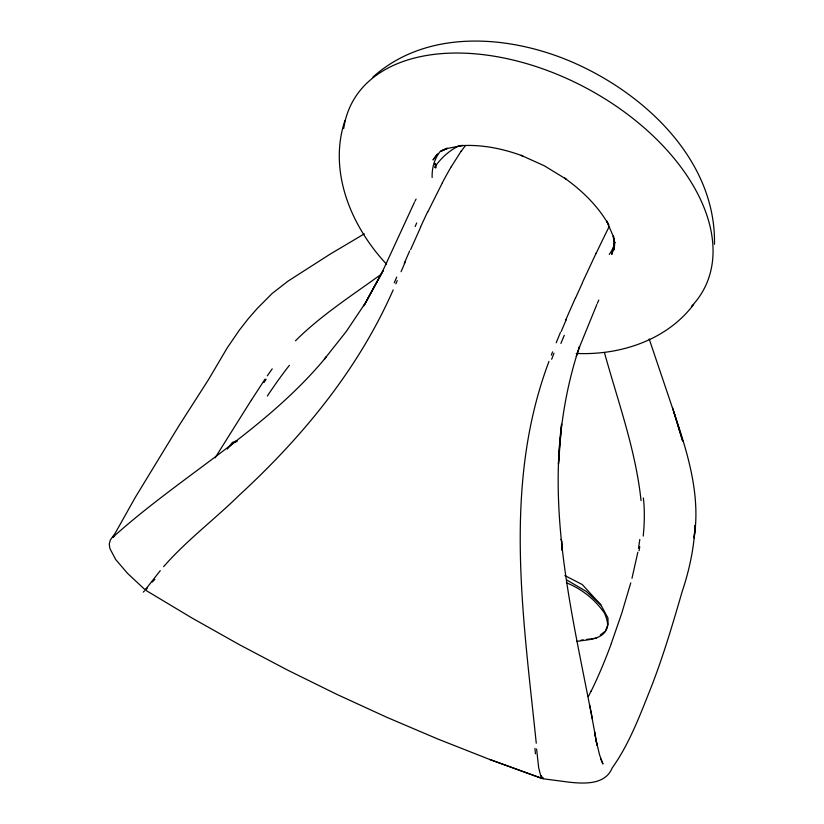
<?xml version="1.0" encoding="UTF-8"?>
<svg xmlns="http://www.w3.org/2000/svg" width="824" height="824" viewBox="0 0 824 824"><rect width="100%" height="100%" fill="white"/><g stroke="black" fill="none" stroke-linecap="round" stroke-linejoin="round"><path stroke-width="1.24" d="M714.48 244.306C716.056 161.453 646.819 95.635 576.11 63.798C512.765 35.205 428.223 27.45 372.953 77.065M639.795 539.462L638.528 548.259M561.989 550.339L561.906 541.265L560.959 539.349M637.838 552.276L631.977 578.314M576.264 356.473L579.54 346.554C567.159 383.418 560.577 422.022 558.662 460.832L558.466 464.118L561.587 424.206C547.898 532.829 578.51 639.146 597.019 745.184L594.495 731.959L595.34 736.316M345.009 120.335C327.911 171.423 351.292 226.538 386.446 264.092M630.762 582.846L621.749 613.283L611.284 643.513M614.23 247.148L611.779 254.41L614.745 242.318L614.179 249.816L613.437 236.004L614.766 242.967L612.871 235.376L606.608 220.883M548.98 361.427C502.568 484.563 523.219 616.27 536.259 743.207M578.798 348.758L596.823 304.53M551.308 355.144L552.574 351.879M556.19 342.774L560.433 332.453M401.061 271.704L405.439 261.517M397.219 280.644L395.839 283.837M565.542 320.412L575.461 297.876M410.62 249.6L420.611 227.259M393.161 289.914C358.492 369.018 302.593 436.885 239.434 495.008C214.662 519.388 186.502 540.441 163.605 566.685M597.328 303.356L598.811 300.07M582.383 282.622L596.267 252.927M227.311 449.049L232.409 442.385L237.477 440.552M427.666 212.17L442.272 183.01M414.441 202.302L381.862 272.899L363.889 305.786L383.067 270.694L365.197 303.253L346.317 331.413L324.368 359.171L326.428 356.761C266.358 429.675 182.073 474.984 112.61 537.464L114.577 536.342M604.404 236.148L609.194 226.59M591.127 691.058L588.305 696.589M414.987 201.241L416.068 199.13M451.274 166.747L461.368 150.823M215.095 457.866L250.29 401.793A31.487 2.009 -55.7 0 0 251.485 399.939M251.516 399.908L265.071 379.071M605.516 630.618L608.071 624.613L607.957 618.021L600.82 604.857L582.28 584.546L564.831 575.554M267.295 375.826L272.219 368.864M434.516 167.437C440.644 158.383 448.833 150.874 458.659 145.972M437.596 153.81L433.002 159.938L436.741 155.046M227.785 447.813L233.862 442.756L236.952 441.458M160.258 570.641L145.611 589.376A193.867 5.644 -47.1 0 0 147.311 588.233M693.612 304.509C666.637 340.363 619.772 355.505 576.213 353.424M295.497 340.786C321.216 315.128 352.064 295.466 381.306 274.176M604.909 631.524L600.294 634.964M364.29 233.862L330.033 254.214L288.142 281.046L272.105 293.509L257.139 308.578L248.323 318.661L239.351 330.146L227.228 347.872L208.523 379.596L178.767 426.049L135.332 497.315L115.37 532.891L110.272 540.132L109.262 544.087L109.87 548.475L115.628 559.444L127.493 573.319L145.488 590.128L192.085 618.062L239.568 644.78L287.906 670.262L337.098 694.488L387.126 717.436L437.977 739.087L489.631 759.44L542.068 778.474M576.532 641.463C586.832 639.537 602.323 640.207 607.01 628.382C608.689 623.335 606.402 618.082 604.651 613.375C595.319 599.8 581.868 588.892 566.5 582.836M440.974 151.462L447.288 148.186L440.799 151.019L448.153 148.31L462.429 145.477M580.951 640.186L583.258 639.867M586.606 639.424L589.716 639.022M590.942 638.868L596.483 638.198M462.583 145.405L459.092 145.807C480.742 144.076 502.465 148.464 522.715 155.963L521.159 155.334L544.345 165.799L566.026 179.065L564.636 178.128C582.207 190.632 598.039 206.103 608.792 224.942L606.598 220.801M489.631 759.44L542.748 778.711L568.735 782.131C583.835 783.758 605.207 785.128 612.15 768.009C629.114 744.196 639.445 716.54 650.229 689.595C662.856 657.614 672.559 624.623 682.148 591.653C689.317 570.239 694.107 547.96 695.126 525.351L694.076 537.938C700.915 494.75 687.37 452.304 673.816 411.907L649.168 338.932M566.541 579.849L586.245 591.405L600.82 604.857M541.038 777.166L538.659 767.669L536.599 748.995M600.552 758.708L602.952 764.023L599.615 755.031L596.174 740.766M672.456 407.478L682.663 441.025L673.816 411.907M604.435 352.548C617.938 401.494 635.706 449.883 641.051 500.652M435.793 166.036L435.257 163.605L435.762 168.055L435.36 163.451M589.654 704.747L592.446 719.146M561.638 546.58L561.803 549.515M343.721 128.544A199.12 122.673 27.9 0 1 581.301 85.459A199.12 122.673 27.9 0 1 691.449 306.404M614.313 244.79A99.261 60.966 27.9 0 1 609.245 254.4M432.147 177.5A99.261 60.966 27.9 0 1 440.171 151.513M263.958 382.532A163.255 22.495 -63.3 0 1 266.142 379.287M267.357 396.035A305.014 62.974 -67.6 0 1 289.42 365.3M611.315 643.616A108.964 16.212 -71.5 0 1 591.086 691.254M643.338 497.954A307.373 107.11 -58.7 0 1 643.214 536.084M639.733 546.714A165.336 43.044 -65.9 0 1 639.074 550.751M461.152 151.369A107.12 11.145 -64.9 0 1 465.148 146.044M442.313 182.804A95.296 10.516 -65.5 0 1 451.346 166.52M420.456 227.239A97.572 9.61 -65.3 0 1 427.625 211.902M404.254 263.392A118.368 6.314 -65.6 0 1 409.683 250.877M416.666 222.985A192.548 2.616 -67.2 0 1 415.172 226.518M396.715 277.091A136.547 14.966 -70.1 0 1 394.263 282.787M144.478 590.911A373.025 5.789 -51.6 0 1 143.304 592.085M154.891 579.344A156.869 4.686 -50.2 0 1 152.327 582.022M596.03 253.555A95.841 3.389 -65.6 0 1 604.095 236.921M575.626 297.866A98.128 4.625 -65.8 0 1 582.331 283.096M561.206 331.495A119.099 10.794 -65.5 0 1 566.191 319.784M560.897 343.443A193.98 29.458 -63.9 0 1 564.265 335.275M551.668 359.264A137.629 34.33 -60.8 0 1 553.996 353.177M535.415 753.816A376.527 46.7 -79.1 0 1 534.961 748.346M542.316 777.908A196.133 15.543 -82.9 0 1 541.265 775.508M543.531 778.598A158.919 12.731 -79.8 0 1 542.831 777.32"/></g></svg>
